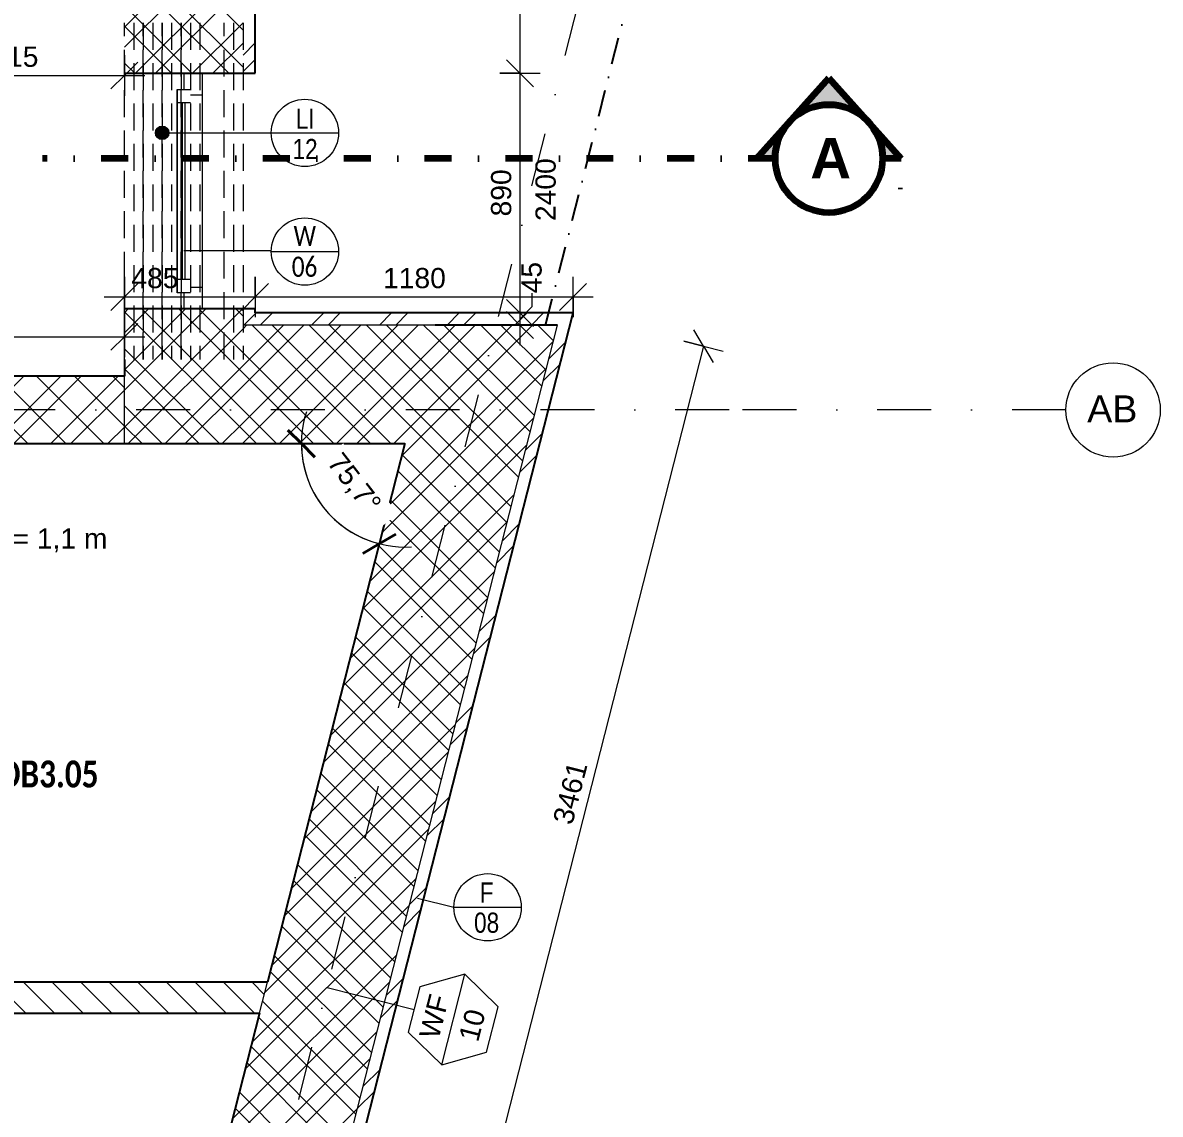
# Model space of a CAD drawing. Header units: millimetres. Extents: x -2616 to 42510, y -3604 to 14792.
# Drawn here: x 21683 to 25904, y 4235 to 8288 of the extents above; entities that cross this region are included whole.
import ezdxf

# ---------------------------------------------------------------- set-up
doc = ezdxf.new("R2010")
doc.units = ezdxf.units.MM
for name, pattern in [('HA_Dash_3mm-S1mm', [150, 100, -50]), ('HA_DashDot_10mm-S3mm', [500, 200, -150, 0, -150]), ('HA_DashDot_4mm-S1mm', [200, 100, -50, 0, -50]), ('HA_DashDot_6mm-S2mm', [300, 100, -100, 0, -100])]:
    doc.linetypes.add(name, pattern=pattern)
for name, color, linetype, lineweight in [('A-____-____-DIMS', 9, 'Continuous', 5), ('A-____-____-DIMS-50', 9, 'Continuous', 5), ('A-AREA-____-IDEN', 9, 'Continuous', 9), ('A-FLOR-____-OVHD', 9, 'HA_DashDot_4mm-S1mm', 25), ('A-GENM-____-HDLN', 9, 'HA_Dash_3mm-S1mm', 9), ('A-GENM-____-IDEN', 9, 'Continuous', 9), ('A-GENM-____-OTLN', 9, 'Continuous', 9), ('A-GLAZ-____-IDEN', 9, 'Continuous', 9), ('A-GLAZ-____-MCUT', 9, 'Continuous', 5), ('A-GLAZ-____-OTLN', 9, 'Continuous', 5), ('A-WALL-____-IDEN', 9, 'Continuous', 9), ('A-WALL-____-MCUT', 9, 'Continuous', 25), ('A-WALL-____-PATT', 9, 'Continuous', 25), ('G-____-____-SYMB', 9, 'Continuous', 5), ('G-____-____-TEXT', 9, 'Continuous', 5), ('I-WALL-____-MCUT', 9, 'Continuous', 25), ('S-GRID-____-IDEN', 9, 'Continuous', 9), ('S-GRID-____-OTLN', 9, 'Continuous', 5)]:
    doc.layers.add(name, color=color, linetype=linetype, lineweight=lineweight)
doc.styles.add('Arial', font='arial.ttf', dxfattribs={"height": 100})
doc.styles.add('Arial_1', font='arial.ttf', dxfattribs={"height": 75})
doc.styles.add('Arial_2', font='arial.ttf', dxfattribs={"width": 0.8, "height": 75})
doc.styles.add('Arial_3', font='arial.ttf', dxfattribs={"height": 50})
doc.styles.add('Arial_B', font='arialbd.ttf', dxfattribs={"height": 150})
doc.styles.add('Calibri', font='calibri.ttf', dxfattribs={"width": 0.8, "height": 75})
doc.styles.add('Calibri_B', font='calibrib.ttf', dxfattribs={"width": 0.8, "height": 100})
doc.dimstyles.new('Diagonal_-_1_5mm_Arial_1', dxfattribs={"dimscale": 304.8, "dimtxt": 76.519455, "dimasz": 0.328084, "dimexe": 0.393701, "dimexo": 0.246063, "dimgap": 0.287073, "dimtad": 1, "dimdec": 0, "dimzin": 0, "dimdsep": 46, "dimtxsty": 'Arial_1', "dimblk1": 'OBLIQUE', "dimblk2": 'OBLIQUE', "dimsah": 1, "dimcen": 0.09, "dimdle": 0.393701, "dimadec": 1, "dimazin": 0, "dimtfac": 1, "dimtdec": 4, "dimtix": 1, "dimtmove": 0, "dimatfit": 3, "dimfxl": 1, "dimtvp": 1, "dimtfill": 1, "dimtolj": 1, "dimtzin": 0, "dimarcsym": 2})
doc.dimstyles.new('Inner_Dimensions', dxfattribs={"dimscale": 304.8, "dimtxt": 76.519455, "dimasz": 0.328084, "dimexe": 0.246063, "dimexo": 0.0625, "dimgap": 0.032808, "dimtad": 1, "dimdec": 0, "dimzin": 0, "dimdsep": 46, "dimtxsty": 'Arial_1', "dimblk1": 'OBLIQUE', "dimblk2": 'OBLIQUE', "dimsah": 1, "dimcen": 0.09, "dimdle": 0.246063, "dimazin": 0, "dimtfac": 1, "dimtdec": 4, "dimtix": 1, "dimtmove": 0, "dimatfit": 3, "dimfxl": 0.246063, "dimfxlon": 1, "dimtvp": 1, "dimtolj": 1, "dimtzin": 0, "dimlwd": 9, "dimlwe": 9, "dimarcsym": 2})
doc.dimstyles.new('Inner_Dimensions_1', dxfattribs={"dimscale": 304.8, "dimtxt": 76.519455, "dimasz": 0.328084, "dimexe": 0.246063, "dimexo": 0.0625, "dimgap": 0.032808, "dimtad": 1, "dimdec": 0, "dimzin": 0, "dimdsep": 46, "dimtxsty": 'Arial_1', "dimblk1": 'OBLIQUE', "dimblk2": 'OBLIQUE', "dimsah": 1, "dimcen": 0.09, "dimdle": 0.246063, "dimazin": 0, "dimtfac": 1, "dimtdec": 4, "dimtix": 1, "dimtmove": 1, "dimatfit": 3, "dimfxl": 0.246063, "dimfxlon": 1, "dimtvp": 1, "dimtolj": 1, "dimtzin": 0, "dimlwd": 9, "dimlwe": 9, "dimarcsym": 2})
doc.dimstyles.new('Inner_Dimensions_2', dxfattribs={"dimscale": 304.8, "dimtxt": 76.519455, "dimasz": 0.328084, "dimexe": 0.246063, "dimexo": 0.0625, "dimgap": 0.032808, "dimtad": 1, "dimdec": 0, "dimzin": 0, "dimdsep": 46, "dimtxsty": 'Arial_1', "dimblk1": 'OBLIQUE', "dimblk2": 'OBLIQUE', "dimsah": 1, "dimcen": 0.09, "dimdle": 0.246063, "dimazin": 0, "dimtfac": 1, "dimtdec": 4, "dimtix": 1, "dimtmove": 2, "dimatfit": 3, "dimfxl": 0.246063, "dimfxlon": 1, "dimtvp": 1, "dimtolj": 1, "dimtzin": 0, "dimlwd": 9, "dimlwe": 9, "dimarcsym": 2})
pattern_1 = [(45, (0, 0), (-106.066, 106.066), []), (45, (75, 0), (-106.066, 106.066), []), (315, (0, 0), (106.066, 106.066), []), (315, (75, 0), (106.066, 106.066), [])]
pattern_2 = [(45, (0, 0), (-125.7236, 125.7236), []), (45, (0, 190.5), (-125.7236, 125.7236), [])]

# ---------------------------------------------------------------- blocks, each defined once
blk = doc.blocks.new('HA_WD_SinglePanel - 875x2400-2168138-DSP_1NP-A')
at = {"layer": 'A-GLAZ-____-MCUT'}
for p, q in [((-357.5, 70), (-437.5, 70)), ((-357.5, 25), (-357.5, 70)), ((437.5, 70), (357.5, 70)), ((357.5, 70), (357.5, 25)), ((-437.5, 0), (-377.5, 0)), ((-377.5, -25), (-377.5, 25)), ((-327.5, 25), (-327.5, -25)), ((327.5, 5), (-327.5, 5)), ((327.5, -25), (327.5, 25)), ((377.5, 25), (377.5, -25)), ((377.5, 0), (437.5, 0)), ((-327.5, -25), (-377.5, -25)), ((327.5, -5), (-327.5, -5)), ((377.5, -25), (327.5, -25))]:
    blk.add_line(p, q, dxfattribs=at)
at = {"layer": 'A-GLAZ-____-OTLN'}
for p, q in [((357.5, 70), (-357.5, 70)), ((-377.5, -25), (-377.5, 25)), ((377.5, 25), (377.5, -25)), ((-377.5, -25), (377.5, -25)), ((327.5, -25), (-327.5, -25))]:
    blk.add_line(p, q, dxfattribs=at)
blk = doc.blocks.new('TB_Porotherm KP7_1250mm - TB_Porotherm KP7_1250mm-1966492-DSP_1NP-A')
at = {"layer": 'A-GENM-____-HDLN'}
for p, q in [((-625, 35), (625, 35)), ((-625, 0), (625, 0)), ((625, -35), (-625, -35))]:
    blk.add_line(p, q, dxfattribs=at)
blk = doc.blocks.new('DIMBLOCK25-DSP_1NP-A')
at = {"layer": 'A-____-____-DIMS-50', "lineweight": 9}
for p, q in [((21245, 8166.6), (21245, 8016.6)), ((21245, 8091.6), (21245, 8166.6)), ((22060, 8166.6), (22060, 8016.6)), ((22060, 8091.6), (22060, 8166.6)), ((21245, 8091.6), (21295, 8141.6)), ((22060, 8091.6), (22110, 8141.6)), ((21245, 8091.6), (21195, 8041.6)), ((21245, 8091.6), (22135, 8091.6)), ((22060, 8091.6), (22010, 8041.6))]:
    blk.add_line(p, q, dxfattribs=at)
at = {"layer": 'A-____-____-DIMS-50', "color": 0, "lineweight": 9, "insert": (21566, 8198.9), "char_height": 75, "width": 207.662, "attachment_point": 1, "line_spacing_factor": 0.941778, "style": 'Arial_1'}
blk.add_mtext('815', dxfattribs=at)
blk = doc.blocks.new('_Oblique')
at = {"color": 0, "linetype": 'ByBlock', "lineweight": -2}
blk.add_line((-0.5, -0.5), (0.5, 0.5), dxfattribs=at)
blk = doc.blocks.new('DIMBLOCK76-DSP_1NP-A')
at = {"layer": 'A-____-____-DIMS-50', "lineweight": 9}
for p, q in [((23527.7, 9350), (23477.7, 9400)), ((23452.7, 9350), (23602.7, 9350)), ((23527.7, 9350), (23452.7, 9350)), ((23527.7, 9350), (23527.7, 8100)), ((23527.7, 9350), (23577.7, 9300)), ((23527.7, 8100), (23477.7, 8150)), ((23452.7, 8100), (23602.7, 8100)), ((23527.7, 8100), (23452.7, 8100)), ((23527.7, 8100), (23577.7, 8050))]:
    blk.add_line(p, q, dxfattribs=at)
at = {"layer": 'A-____-____-DIMS-50', "color": 0, "lineweight": 9, "insert": (23420.3, 8609.6), "char_height": 75, "width": 276.883, "attachment_point": 1, "rotation": 90, "line_spacing_factor": 0.941778, "style": 'Arial_1'}
blk.add_mtext('1250', dxfattribs=at)
blk = doc.blocks.new('DIMBLOCK77-DSP_1NP-A')
at = {"layer": 'A-____-____-DIMS-50', "lineweight": 9}
for p, q in [((23527.7, 8100), (23477.7, 8150)), ((23452.7, 8100), (23602.7, 8100)), ((23527.7, 8100), (23452.7, 8100)), ((23527.7, 8100), (23527.7, 7210)), ((23527.7, 8100), (23577.7, 8050)), ((23527.7, 7210), (23477.7, 7260)), ((23602.7, 7210), (23452.7, 7210)), ((23527.7, 7210), (23577.7, 7160)), ((23527.7, 7210), (23602.7, 7210))]:
    blk.add_line(p, q, dxfattribs=at)
at = {"layer": 'A-____-____-DIMS-50', "color": 0, "lineweight": 9, "insert": (23420.3, 7568.5), "char_height": 75, "width": 207.662, "attachment_point": 1, "rotation": 90, "line_spacing_factor": 0.941778, "style": 'Arial_1'}
blk.add_mtext('890', dxfattribs=at)
blk = doc.blocks.new('DIMBLOCK78-DSP_1NP-A')
at = {"layer": 'A-____-____-DIMS-50', "lineweight": 9}
for p, q in [((23571.6, 7282.9), (23571.6, 7232.9)), ((23527.7, 7210), (23477.7, 7260)), ((23571.6, 7232.9), (23527.7, 7187.5)), ((23602.7, 7210), (23452.7, 7210)), ((23527.7, 7165), (23477.7, 7215)), ((23527.7, 7210), (23527.7, 7090)), ((23527.7, 7210), (23577.7, 7160)), ((23527.7, 7210), (23602.7, 7210)), ((23602.7, 7165), (23452.7, 7165)), ((23527.7, 7165), (23577.7, 7115)), ((23527.7, 7165), (23602.7, 7165))]:
    blk.add_line(p, q, dxfattribs=at)
at = {"layer": 'A-____-____-DIMS-50', "color": 0, "lineweight": 9, "insert": (23533.1, 7282.9), "char_height": 75, "width": 138.441, "attachment_point": 1, "rotation": 90, "line_spacing_factor": 0.941778, "style": 'Arial_1'}
blk.add_mtext('45', dxfattribs=at)
blk = doc.blocks.new('DIMBLOCK79-DSP_1NP-A')
at = {"layer": 'A-____-____-DIMS-50', "lineweight": 9}
for p, q in [((24209, 7086.5), (24172.9, 7147.3)), ((24136.3, 7105.1), (24281.7, 7068)), ((24209, 7086.5), (24136.3, 7105.1)), ((24209, 7086.5), (23353.5, 3732.5)), ((24209, 7086.5), (24245.1, 7025.7)), ((23353.5, 3732.5), (23317.4, 3793.3)), ((23280.8, 3751.1), (23426.1, 3714)), ((23353.5, 3732.5), (23280.8, 3751.1)), ((23353.5, 3732.5), (23389.5, 3671.7))]:
    blk.add_line(p, q, dxfattribs=at)
at = {"layer": 'A-____-____-DIMS-50', "color": 0, "lineweight": 9, "insert": (23648.7, 5324.3), "char_height": 75, "width": 276.883, "attachment_point": 1, "rotation": 75.6901, "line_spacing_factor": 0.941778, "style": 'Arial_1'}
blk.add_mtext('3461', dxfattribs=at)
blk = doc.blocks.new('HA_TAG_WD - Type Mark-1527962-DSP_1NP-A')
at = {"layer": 'A-GLAZ-____-IDEN'}
blk.add_line((-2.5, 0), (2.5, 0), dxfattribs=at)
blk.add_circle((0, 0), 2.5, dxfattribs=at)
blk = doc.blocks.new('Section - With Sheet Number-366786-DSP_1NP-A')
at = {"layer": 'G-____-____-SYMB'}
h = blk.add_hatch(color=256, dxfattribs=at)
edge = h.paths.add_edge_path()
edge.add_line((1.367, 0), (0, 0))
edge.add_arc((-4, 0), 4, 0, 180)
edge.add_line((-8, 0), (-9.367, 0))
edge.add_line((-9.367, 0), (-4, 6))
edge.add_line((-4, 6), (1.367, 0))
at = {"layer": 'G-____-____-SYMB', "lineweight": 100}
for p, q in [((-4, 6), (-9.367, 0)), ((1.367, 0), (-4, 6)), ((-9.367, 0), (-8, 0)), ((0, 0), (1.367, 0))]:
    blk.add_line(p, q, dxfattribs=at)
blk.add_circle((-4, 0), 4, dxfattribs=at)
blk.add_arc((-4, 0), 4, 0, 180, dxfattribs=at)
blk = doc.blocks.new('DIMBLOCK166-DSP_1NP-A')
at = {"layer": 'A-____-____-DIMS-50', "lineweight": 9}
for p, q in [((20100, 7196.3), (20100, 7046.3)), ((20100, 7121.3), (20100, 7196.3)), ((22060, 7196.3), (22060, 7046.3)), ((22060, 7121.3), (22060, 7196.3)), ((20100, 7121.3), (20150, 7171.3)), ((22060, 7121.3), (22110, 7171.3)), ((20100, 7121.3), (20050, 7071.3)), ((20100, 7121.3), (22135, 7121.3)), ((22060, 7121.3), (22010, 7071.3))]:
    blk.add_line(p, q, dxfattribs=at)
at = {"layer": 'A-____-____-DIMS-50', "color": 0, "lineweight": 9, "insert": (20964.6, 7228.7), "char_height": 75, "width": 276.883, "attachment_point": 1, "line_spacing_factor": 0.941778, "style": 'Arial_1'}
blk.add_mtext('1960', dxfattribs=at)
blk = doc.blocks.new('Grid - Radius 3_5mm-353793-DSP_1NP-A')
at = {"layer": 'S-GRID-____-IDEN'}
blk.add_circle((0, 0), 3.5, dxfattribs=at)
blk = doc.blocks.new('HA_TAG_GM_Products - Generic-588599-DSP_1NP-A')
at = {"layer": 'A-GENM-____-IDEN'}
blk.add_line((-2.5, 0), (2.5, 0), dxfattribs=at)
blk.add_circle((0, 0), 2.5, dxfattribs=at)
blk = doc.blocks.new('DIMBLOCK174-DSP_1NP-A')
at = {"layer": 'A-____-____-DIMS-50', "lineweight": 9}
for p, q in [((22060, 7344.7), (22060, 7194.7)), ((22060, 7269.7), (22060, 7344.7)), ((22060, 7269.7), (22110, 7319.7)), ((22545, 7344.7), (22545, 7194.7)), ((22545, 7269.7), (22545, 7344.7)), ((22545, 7269.7), (22595, 7319.7)), ((21985, 7269.7), (22545, 7269.7)), ((22060, 7269.7), (22010, 7219.7)), ((22545, 7269.7), (22495, 7219.7))]:
    blk.add_line(p, q, dxfattribs=at)
at = {"layer": 'A-____-____-DIMS-50', "color": 0, "lineweight": 9, "insert": (22085.7, 7377), "char_height": 75, "width": 207.662, "attachment_point": 1, "line_spacing_factor": 0.941778, "style": 'Arial_1'}
blk.add_mtext('485', dxfattribs=at)
blk = doc.blocks.new('DIMBLOCK175-DSP_1NP-A')
at = {"layer": 'A-____-____-DIMS-50', "lineweight": 9}
for p, q in [((22545, 7344.7), (22545, 7194.7)), ((22545, 7269.7), (22545, 7344.7)), ((22545, 7269.7), (22595, 7319.7)), ((23724.9, 7194.7), (23724.9, 7344.7)), ((23724.9, 7269.7), (23774.9, 7319.7)), ((22545, 7269.7), (22495, 7219.7)), ((22545, 7269.7), (23799.9, 7269.7)), ((23724.9, 7269.7), (23674.9, 7219.7)), ((23724.9, 7269.7), (23724.9, 7194.7))]:
    blk.add_line(p, q, dxfattribs=at)
at = {"layer": 'A-____-____-DIMS-50', "color": 0, "lineweight": 9, "insert": (23019.6, 7377), "char_height": 75, "width": 276.883, "attachment_point": 1, "line_spacing_factor": 0.941778, "style": 'Arial_1'}
blk.add_mtext('1180', dxfattribs=at)
blk = doc.blocks.new('DIMBLOCK193-DSP_1NP-A')
at = {"layer": 'A-____-____-DIMS-50', "lineweight": 40}
for p, q in [((22716.7, 6725), (22666.7, 6775)), ((22716.7, 6725), (22766.7, 6675)), ((23005.8, 6352.9), (23066.6, 6389)), ((23005.8, 6352.9), (22945, 6316.8))]:
    blk.add_line(p, q, dxfattribs=at)
at = {"layer": 'A-____-____-DIMS-50'}
for p, q in [((22716.7, 6725), (22551.7, 6725)), ((22716.7, 6725), (22716.7, 6725)), ((22716.7, 6725), (22836.7, 6725)), ((23005.8, 6352.9), (23035.4, 6469.2)), ((23005.8, 6352.9), (22965, 6193.1))]:
    blk.add_line(p, q, dxfattribs=at)
for start, end in [(162.0939, 273.5962), (180, 255.6901)]:
    blk.add_arc((23100.7, 6725), 384, start, end, dxfattribs=at)
at = {"layer": 'A-____-____-DIMS-50', "color": 0, "insert": (22868.3, 6699.5), "char_height": 75, "width": 293.835, "attachment_point": 1, "rotation": 307.845, "line_spacing_factor": 0.941778, "style": 'Arial_1', "bg_fill": 3, "box_fill_scale": 1.25, "bg_fill_color": 256, "bg_fill_true_color": 13158600, "bg_fill_transparency": 0}
blk.add_mtext('75,7°', dxfattribs=at)
blk = doc.blocks.new('HA_TAG_WA_Partitions - Group _ Type Mark-556634-DSP_1NP-A')
at = {"layer": 'A-WALL-____-IDEN'}
for p, q in [((-1.732, 3), (-3.464, 0)), ((1.732, 3), (-1.732, 3)), ((3.464, 0), (1.732, 3)), ((-3.464, 0), (3.464, 0)), ((-3.464, 0), (-1.732, -3)), ((1.732, -3), (3.464, 0)), ((-1.732, -3), (1.732, -3))]:
    blk.add_line(p, q, dxfattribs=at)
blk = doc.blocks.new('HA_TAG_cWA - Default-922888-DSP_1NP-A')
at = {"layer": 'A-WALL-____-IDEN'}
blk.add_line((-2.5, 0), (2.5, 0), dxfattribs=at)
blk.add_circle((0, 0), 2.5, dxfattribs=at)

msp = doc.modelspace()

# ---------------------------------------------------------------- hatches: boundary and pattern name
at = {"layer": 'A-GENM-____-IDEN'}
h = msp.add_hatch(color=256, dxfattribs=at)
edge = h.paths.add_edge_path()
edge.add_arc((22200, 7878.7), 25, 0, 360)
at = {"layer": 'A-WALL-____-PATT', "lineweight": 5}
h = msp.add_hatch(dxfattribs=at)
h.set_pattern_fill('FP_4', color=256, style=0, pattern_type=2)
h.set_pattern_definition(pattern_2)
h.paths.add_polyline_path([(22500, 7165), (22545, 7210), (22545, 7225), (22500, 7225)])
h.paths.add_polyline_path([(22500, 8100), (22545, 8100), (22545, 9350), (22500, 9350)])
h.paths.add_polyline_path([(22545, 11050), (22545, 12035), (22500, 11990), (22500, 11050)])
h = msp.add_hatch(dxfattribs=at)
h.set_pattern_fill('FP_1', color=256, style=0, pattern_type=2)
h.set_pattern_definition(pattern_1)
h.paths.add_polyline_path([(22060, 6725), (22500, 6725), (22500, 7225), (22060, 7225), (22060, 6975)])
h.paths.add_polyline_path([(22500, 8100), (22500, 9350), (22060, 9350), (22060, 8100)])
h.paths.add_polyline_path([(22060, 11050), (22500, 11050), (22500, 11990), (22060, 11990), (22060, 11254.2)])
h = msp.add_hatch(dxfattribs=at)
h.set_pattern_fill('FP_4', color=256, style=0, pattern_type=2)
h.set_pattern_definition(pattern_2)
h.paths.add_polyline_path([(21787.6, -385), (22622.2, 2887), (22578.6, 2898.2), (21752.6, -340)])
h.paths.add_polyline_path([(22869.4, 3856), (23724.9, 7210), (23678.5, 7210), (22825.8, 3867.1)])
h = msp.add_hatch(dxfattribs=at)
h.set_pattern_fill('FP_4', color=256, style=0, pattern_type=2)
h.set_pattern_definition(pattern_2)
h.paths.add_polyline_path([(23667, 7165), (23678.5, 7210), (22545, 7210), (22500, 7165), (23212.9, 7165)])
h = msp.add_hatch(dxfattribs=at)
h.set_pattern_fill('FP_1', color=256, style=0, pattern_type=2)
h.set_pattern_definition(pattern_1)
h.paths.add_polyline_path([(21864.8, 100), (22578.6, 2898.2), (22152.3, 3006.9), (21410.8, 100)])
h.paths.add_polyline_path([(22825.8, 3867.1), (23667, 7165), (23212.9, 7165), (22399.4, 3975.9), (22622, 3919.1)])
h = msp.add_hatch(dxfattribs=at)
h.set_pattern_fill('FP_1', color=256, style=0, pattern_type=2)
h.set_pattern_definition(pattern_1)
h.paths.add_polyline_path([(22863.8, 6725), (23100.7, 6725), (23212.9, 7165), (22500, 7165), (22500, 6725)])
h = msp.add_hatch(dxfattribs=at)
h.set_pattern_fill('FP_2', color=256, style=0, pattern_type=2)
h.set_pattern_definition([(45, (0, 0), (-106.066, 106.066), []), (45, (75, 0), (-106.066, 106.066), []), (315, (0, 0), (70.71068, 70.71068), [])])
h.paths.add_polyline_path([(8595, 6725), (11505, 6725), (11505, 6975), (8225, 6975), (8225, 6725), (8406.9, 6725)])
h.paths.add_polyline_path([(20950, 6725), (22060, 6725), (22060, 6975), (20100, 6975), (20100, 6725), (20312.6, 6725)])
h.paths.add_polyline_path([(15685, 6725), (19100, 6725), (19100, 6975), (12505, 6975), (12505, 6725), (15210.2, 6725)])
h = msp.add_hatch(dxfattribs=at)
h.set_pattern_fill('FP_3', color=256, style=0, pattern_type=2)
h.set_pattern_definition([(135, (0, 0), (-53.033, -53.033), [])])
h.paths.add_polyline_path([(22561.2, 4610), (22590.5, 4725), (20250, 4725), (20250, 4610), (22013.4, 4610)])
h.paths.add_polyline_path([(16325, 4610), (19350, 4610), (19350, 4725), (16325, 4725)])

# ---------------------------------------------------------------- linework, layer by layer
at = {"layer": 'A-FLOR-____-OVHD'}
msp.add_line((23622, 7165), (24852.7, 11990), dxfattribs=at)
at = {"layer": 'A-GENM-____-IDEN'}
msp.add_line((22200, 7878.7), (22604.5, 7878.7), dxfattribs=at)
msp.add_circle((22200, 7878.7), 25, dxfattribs=at)
at = {"layer": 'A-GLAZ-____-IDEN'}
msp.add_line((22280, 7442.5), (22604.5, 7442.5), dxfattribs=at)
at = {"layer": 'A-WALL-____-IDEN'}
for p, q in [((23147.6, 5037.8), (23282.7, 5003.3)), ((22812.7, 4706), (23134.7, 4623.9))]:
    msp.add_line(p, q, dxfattribs=at)
at = {"layer": 'A-WALL-____-MCUT'}
for p, q in [((22545, 8100), (22545, 9350)), ((22060, 8100), (22545, 8100)), ((22545, 7225), (22060, 7225)), ((22545, 7210), (22545, 7225)), ((23724.9, 7210), (22545, 7210)), ((22869.4, 3856), (23724.9, 7210)), ((23667, 7165), (23212.9, 7165)), ((22060, 7037.5), (22060, 6975)), ((22060, 6725), (23100.7, 6725)), ((23100.7, 6725), (22590.5, 4725)), ((22561.2, 4610), (22430.3, 4097.1))]:
    msp.add_line(p, q, dxfattribs=at)
at = {"layer": 'A-WALL-____-MCUT', "lineweight": 9}
for p, q in [((23212.9, 7165), (22500, 7165)), ((22825.8, 3867.1), (23667, 7165)), ((22060, 6725), (22060, 6975)), ((22561.2, 4610), (22590.5, 4725))]:
    msp.add_line(p, q, dxfattribs=at)
at = {"layer": 'G-____-____-SYMB', "linetype": 'HA_DashDot_6mm-S2mm', "lineweight": 100}
msp.add_line((24474.3, 7783.3), (21755.9, 7783.3), dxfattribs=at)
at = {"layer": 'I-WALL-____-MCUT'}
for p, q in [((22060, 6975), (20100, 6975)), ((21065, 6725), (22060, 6725)), ((22590.5, 4725), (20465, 4725)), ((20425, 4610), (22561.2, 4610))]:
    msp.add_line(p, q, dxfattribs=at)
at = {"layer": 'S-GRID-____-OTLN', "linetype": 'HA_DashDot_10mm-S3mm', "lineweight": 9}
for p, q in [((21099.6, -2009.9), (24979, 13198.7)), ((24303.9, 6850), (-1016, 6850)), ((25553.9, 6850), (24303.9, 6850))]:
    msp.add_line(p, q, dxfattribs=at)

# ---------------------------------------------------------------- block references
at = {"layer": 'A-GENM-____-IDEN', "xscale": 49.99999999999998, "yscale": 49.99999999999998, "zscale": 49.99999999999998}
msp.add_blockref('HA_TAG_GM_Products - Generic-588599-DSP_1NP-A', (22729.5, 7878.7), dxfattribs=at)
at = {"layer": 'A-GENM-____-OTLN', "rotation": 270.0000000000002}
for p in [(22095, 7662.5), (22165, 7662.5), (22235, 7662.5), (22305, 7662.5), (22465, 7662.5)]:
    msp.add_blockref('TB_Porotherm KP7_1250mm - TB_Porotherm KP7_1250mm-1966492-DSP_1NP-A', p, dxfattribs=at)
at = {"layer": 'A-GLAZ-____-IDEN', "xscale": 49.99999999999998, "yscale": 49.99999999999998, "zscale": 49.99999999999998}
msp.add_blockref('HA_TAG_WD - Type Mark-1527962-DSP_1NP-A', (22729.5, 7438.1), dxfattribs=at)
at = {"layer": 'A-GLAZ-____-OTLN', "rotation": 269.9999999999998}
msp.add_blockref('HA_WD_SinglePanel - 875x2400-2168138-DSP_1NP-A', (22280, 7662.5), dxfattribs=at)
at = {"layer": 'A-WALL-____-IDEN', "xscale": 49.99999999999998, "yscale": 49.99999999999998, "zscale": 49.99999999999998}
msp.add_blockref('HA_TAG_cWA - Default-922888-DSP_1NP-A', (23407.7, 5003.3), dxfattribs=at)
at = {"layer": 'A-WALL-____-IDEN', "xscale": 49.99999999999998, "yscale": 49.99999999999998, "zscale": 49.99999999999998, "rotation": 75.69006873928609}
msp.add_blockref('HA_TAG_WA_Partitions - Group _ Type Mark-556634-DSP_1NP-A', (23280, 4586.8), dxfattribs=at)
at = {"layer": 'G-____-____-SYMB', "lineweight": 100, "extrusion": (0, 0, -1), "xscale": 49.99999999999998, "yscale": 49.99999999999998, "zscale": 49.99999999999998}
msp.add_blockref('Section - With Sheet Number-366786-DSP_1NP-A', (-24474.3, 7783.3), dxfattribs=at)
at = {"layer": 'S-GRID-____-IDEN', "xscale": 49.99999999999998, "yscale": 49.99999999999998, "zscale": 49.99999999999998, "rotation": 90}
msp.add_blockref('Grid - Radius 3_5mm-353793-DSP_1NP-A', (25728.9, 6850), dxfattribs=at)

# ---------------------------------------------------------------- texts
at = {"layer": 'A-AREA-____-IDEN', "lineweight": 5, "insert": (21387.5, 5548.3), "char_height": 100, "width": 715.105, "attachment_point": 1, "style": 'Calibri_B'}
msp.add_mtext('A.1.OB3.05', dxfattribs=at)
at = {"layer": 'A-GENM-____-IDEN', "lineweight": 5, "char_height": 75, "attachment_point": 1, "style": 'Arial_2'}
for s, insert, width in [('LI', (22695.6, 7968.8), 86.582), ('12', (22683.6, 7856.1), 115.443)]:
    msp.add_mtext(s, dxfattribs=dict(at, insert=insert, width=width))
at = {"layer": 'A-GLAZ-____-IDEN', "lineweight": 5, "insert": (23585.3, 7551.2), "char_height": 75, "width": 288.607, "attachment_point": 1, "rotation": 90, "style": 'Arial_1'}
msp.add_mtext('2400', dxfattribs=at)
at = {"layer": 'A-GLAZ-____-IDEN', "lineweight": 5, "char_height": 75, "attachment_point": 1, "style": 'Calibri'}
for s, insert, width in [('W', (22687.6, 7533.4), 105.823), ('06', (22681, 7419.1), 121.856)]:
    msp.add_mtext(s, dxfattribs=dict(at, insert=insert, width=width))
at = {"layer": 'A-WALL-____-IDEN', "lineweight": 5, "char_height": 75, "attachment_point": 1, "style": 'Arial_2'}
for s, insert, width in [('F', (23378.6, 5095.6), 64.135), ('08', (23357.4, 4983.8), 115.443)]:
    msp.add_mtext(s, dxfattribs=dict(at, insert=insert, width=width))
at = {"layer": 'A-WALL-____-IDEN', "lineweight": 5, "char_height": 75, "attachment_point": 1, "rotation": 75.6901, "style": 'Arial_1'}
for s, insert, width in [('WF', (23152.7, 4528.5), 208.439), ('10', (23299.3, 4518.4), 144.304)]:
    msp.add_mtext(s, dxfattribs=dict(at, insert=insert, width=width))
at = {"layer": 'G-____-____-SYMB', "attachment_point": 1}
for s, insert, char_height, width, style in [('\\fArial|b1|i0|c0|p34|;A', (24605.1, 7859.9), 150, 180.38, 'Arial_B'), ('-', (24927.8, 7702.9), 50, 28.059, 'Arial_3')]:
    msp.add_mtext(s, dxfattribs=dict(at, insert=insert, char_height=char_height, width=width, style=style))
at = {"layer": 'G-____-____-TEXT', "color": 7, "lineweight": 9, "insert": (21440.8, 6410.2), "char_height": 75, "width": 685.443, "attachment_point": 1, "style": 'Arial_1'}
msp.add_mtext('S.H.= 1,1 m', dxfattribs=at)
at = {"layer": 'S-GRID-____-IDEN', "lineweight": 5, "insert": (25632.7, 6903.9), "char_height": 100, "width": 232.489, "attachment_point": 1, "style": 'Arial'}
msp.add_mtext('AB', dxfattribs=at)

# ---------------------------------------------------------------- dimensions: what is measured, and where the dimension line sits
at = {"layer": 'A-____-____-DIMS', "lineweight": 9}
for base, p1, p2, angle, override, picture, middle in [((23527.7, 8100), (23452.7, 9350), (23452.7, 8100), 90, {"dimpost": '<>', "dimfxl": 1250}, 'DIMBLOCK76-DSP_1NP-A', (23479.4, 8725)), ((23527.7, 7210), (23452.7, 8100), (23602.7, 7210), 90, {"dimpost": '<>', "dimfxl": 902.551938}, 'DIMBLOCK77-DSP_1NP-A', (23479.4, 7655)), ((23353.5, 3732.5), (24136.3, 7105.1), (23280.8, 3751.1), 75.6901, {"dimpost": '<>', "dimfxl": 3461.380967}, 'DIMBLOCK79-DSP_1NP-A', (23734.4, 5421.5))]:
    dim = msp.add_linear_dim(base=base, p1=p1, p2=p2, angle=angle, dimstyle='Inner_Dimensions', override=override, dxfattribs=at)
    dim.commit()
    dim.dimension.update_dxf_attribs({"geometry": picture, "text_midpoint": middle})
for base, p1, p2, override, picture, middle in [((22060, 8091.6), (21245, 8166.6), (22060, 8166.6), {"dimpost": '<>', "dimfxl": 815}, 'DIMBLOCK25-DSP_1NP-A', (21652.5, 8139.8)), ((23724.9, 7269.7), (22545, 7344.7), (23724.9, 7194.7), {"dimpost": '<>', "dimfxl": 1189.414659}, 'DIMBLOCK175-DSP_1NP-A', (23135, 7318)), ((22060, 7121.3), (20100, 7196.3), (22060, 7196.3), {"dimpost": '<>', "dimfxl": 1960}, 'DIMBLOCK166-DSP_1NP-A', (21080, 7169.6))]:
    dim = msp.add_linear_dim(base=base, p1=p1, p2=p2, dimstyle='Inner_Dimensions', override=override, dxfattribs=at)
    dim.commit()
    dim.dimension.update_dxf_attribs({"geometry": picture, "text_midpoint": middle})
dim = msp.add_linear_dim(base=(23527.7, 7165), p1=(23602.7, 7210), p2=(23602.7, 7165), angle=90, dimstyle='Inner_Dimensions_1', override={"dimpost": '<>', "dimfxl": 45}, dxfattribs=at)
dim.commit()
dim.dimension.update_dxf_attribs({"geometry": 'DIMBLOCK78-DSP_1NP-A', "text_midpoint": (23583.1, 7352.1), "dimtype": 160, "text_rotation": 90})
dim = msp.add_linear_dim(base=(22545, 7269.7), p1=(22060, 7344.7), p2=(22545, 7344.7), dimstyle='Inner_Dimensions_2', override={"dimpost": '<>', "dimfxl": 485}, dxfattribs=at)
dim.commit()
dim.dimension.update_dxf_attribs({"geometry": 'DIMBLOCK174-DSP_1NP-A', "text_midpoint": (22189.6, 7327), "dimtype": 160})

# ---------------------------------------------------------------- next in the draw order: dimensions: what is measured, and where the dimension line sits
at = {"layer": 'A-____-____-DIMS'}
dim = msp.add_angular_dim_3p(base=(22753.3, 6561.3), center=(23100.7, 6725), p1=(22476.7, 6725), p2=(22946.4, 6120.4), dimstyle='Diagonal_-_1_5mm_Arial_1', override={"dimpost": '<>', "dimfxl": 765.652468}, dxfattribs=at)
dim.commit()
dim.dimension.update_dxf_attribs({"geometry": 'DIMBLOCK193-DSP_1NP-A', "text_midpoint": (22896.7, 6566.5)})

doc.saveas('drawing.dxf')
